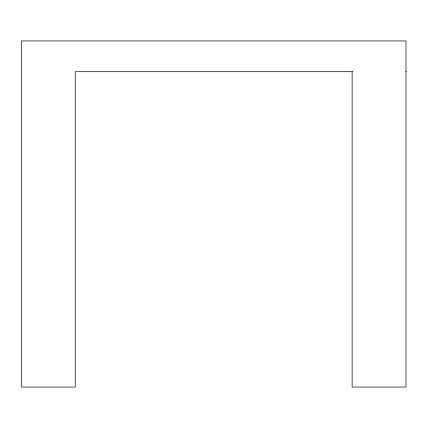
<?xml version="1.0" encoding="UTF-8"?>
<svg xmlns="http://www.w3.org/2000/svg" width="428" height="428" viewBox="0 0 428 428"><rect width="100%" height="100%" fill="white"/><g stroke="black" fill="none" stroke-linecap="round" stroke-linejoin="round"><path stroke-width="0.64" d="M352.758 71.706L75.242 71.706L75.242 387.056L21.4 387.056L21.4 40.944L405.974 40.944L405.974 387.056L352.132 387.056L352.132 71.706M405.974 71.706L406.6 71.706"/></g></svg>
